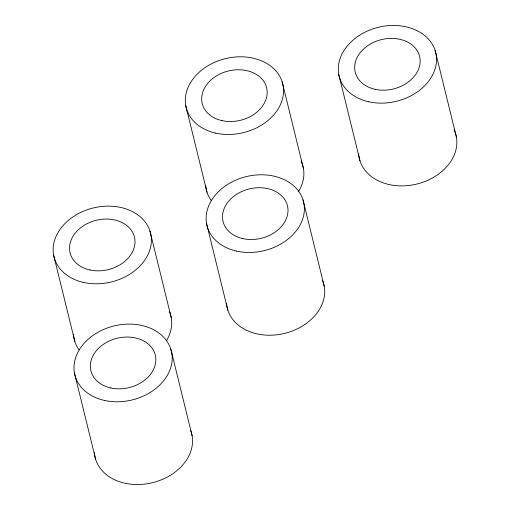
<?xml version="1.0" encoding="UTF-8"?>
<svg xmlns="http://www.w3.org/2000/svg" width="510" height="510" viewBox="0 0 510 510"><rect width="100%" height="100%" fill="white"/><g stroke="black" fill="none" stroke-linecap="round" stroke-linejoin="round"><path stroke-width="0.76" d="M435.145 50.503L456.418 137.088M338.729 74.269L360.003 160.86M282.151 81.842L303.424 168.427M302.991 199.818L324.264 286.41M185.736 105.615L207.009 192.2M206.576 223.59L227.849 310.182M149.997 231.164L171.271 317.749M170.837 349.14L192.111 435.731M53.582 254.936L74.855 341.522M74.415 372.912L95.689 459.497M190.644 430.421A49.719 38.084 -13.8 0 1 151.559 482.919A49.719 38.084 -13.8 0 1 94.363 452.536M322.511 280.373A49.719 38.084 -13.8 0 1 284.217 333.483A49.719 38.084 -13.8 0 1 226.523 303.214M169.518 311.712A49.719 38.084 -13.8 0 1 166.458 340.782M79.095 349.911A49.719 38.084 -13.8 0 1 73.529 334.56M301.034 160.95A49.719 38.084 -13.8 0 1 298.618 191.46M211.248 200.589A49.719 38.084 -13.8 0 1 205.683 185.238M454.027 129.604A49.719 38.084 -13.8 0 1 417.365 183.912A49.719 38.084 -13.8 0 1 358.677 153.892M104.499 400.439A49.719 38.084 -13.8 0 0 171.781 352.965A49.719 38.084 -13.8 0 0 93.018 335.414A49.719 38.084 -13.8 0 0 104.499 400.439M110.702 387.938A33.144 25.392 -13.8 0 0 155.556 356.292A33.144 25.392 -13.8 0 0 103.045 344.588A33.144 25.392 -13.8 0 0 110.702 387.938M236.653 251.118A49.719 38.084 -13.8 0 0 303.934 203.643A49.719 38.084 -13.8 0 0 225.171 186.093A49.719 38.084 -13.8 0 0 236.653 251.118M242.856 238.616A33.144 25.392 -13.8 0 0 287.71 206.971A33.144 25.392 -13.8 0 0 235.199 195.266A33.144 25.392 -13.8 0 0 242.856 238.616M83.665 282.457A49.719 38.084 -13.8 0 0 150.941 234.989A49.719 38.084 -13.8 0 0 72.178 217.438A49.719 38.084 -13.8 0 0 83.665 282.457M89.862 269.962A33.144 25.392 -13.8 0 0 134.716 238.31A33.144 25.392 -13.8 0 0 82.206 226.612A33.144 25.392 -13.8 0 0 89.862 269.962M215.819 133.135A49.719 38.084 -13.8 0 0 283.101 85.667A49.719 38.084 -13.8 0 0 204.331 68.117A49.719 38.084 -13.8 0 0 215.819 133.135M222.016 120.641A33.144 25.392 -13.8 0 0 266.87 88.989A33.144 25.392 -13.8 0 0 214.359 77.29A33.144 25.392 -13.8 0 0 222.016 120.641M368.813 101.796A49.719 38.084 -13.8 0 0 436.088 54.321A49.719 38.084 -13.8 0 0 357.325 36.771A49.719 38.084 -13.8 0 0 368.813 101.796M375.009 89.295A33.144 25.392 -13.8 0 0 419.864 57.649A33.144 25.392 -13.8 0 0 367.353 45.945A33.144 25.392 -13.8 0 0 375.009 89.295"/></g></svg>
